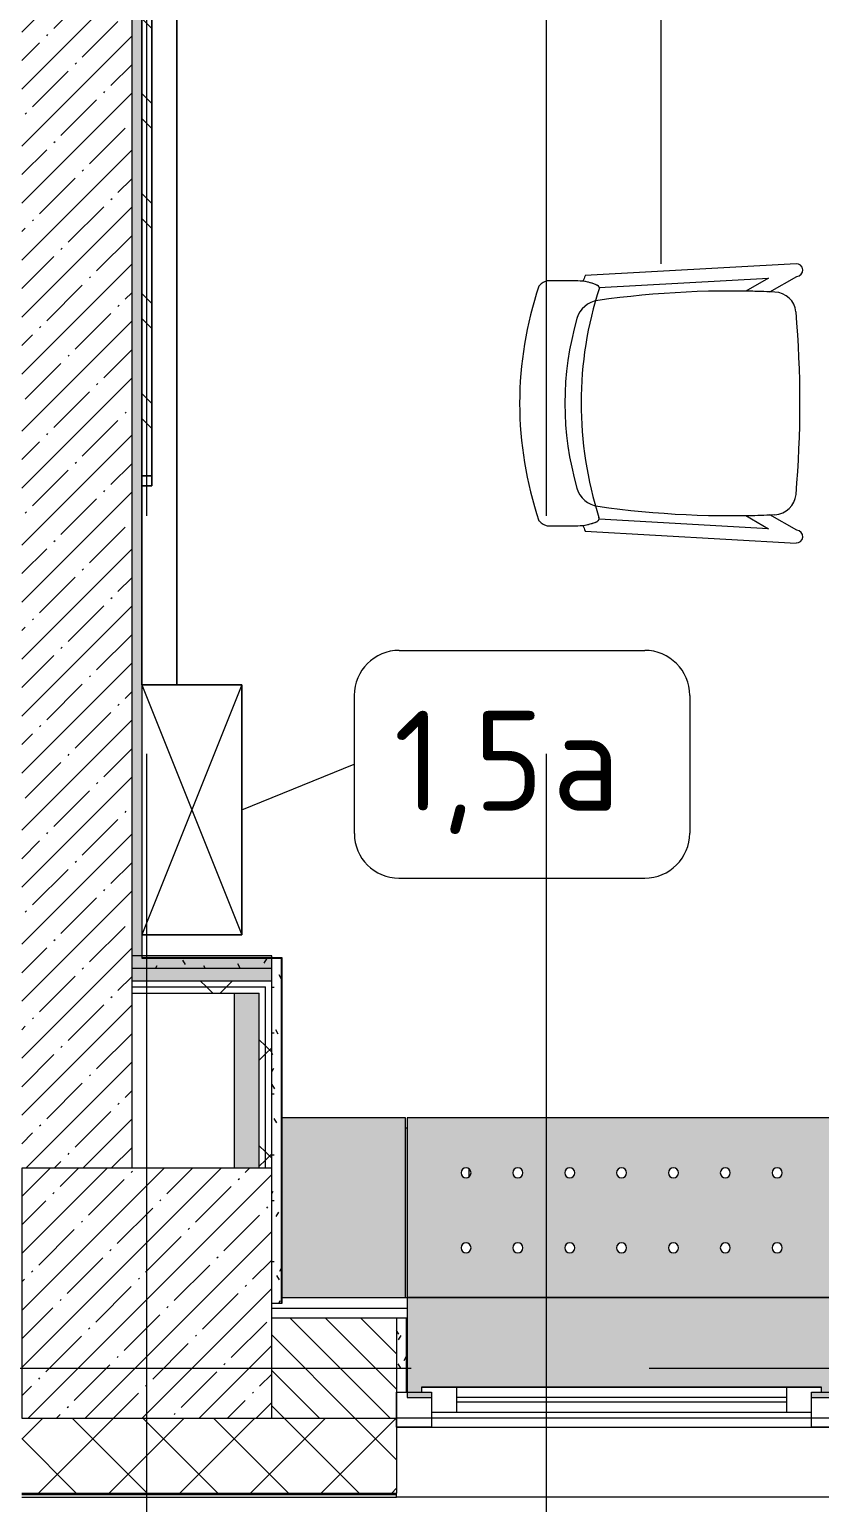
# Model space of a CAD drawing. Header units: millimetres. Extents: x 35840 to 252964, y -8553 to 29000.
# Drawn here: x 47425 to 49006, y -269 to 2678 of the extents above; entities that cross this region are included whole.
import ezdxf

# ---------------------------------------------------------------- set-up
doc = ezdxf.new("R2010")
doc.units = ezdxf.units.MM
doc.linetypes.add('Осевая', pattern=[3175, 635, -476.25, 1587.5, -476.25])
for name, color, linetype, lineweight in [('A-GLAZ', 7, 'Continuous', 9), ('A-GLAZ-1', 7, 'Continuous', 13), ('A-WALL', 7, 'Continuous', 9), ('I-FURN', 7, 'Continuous', 9), ('I-FURN-IDEN', 7, 'Continuous', 9), ('I-WALL', 7, 'Continuous', 9), ('S-COLS', 7, 'Continuous', 9), ('Знаки', 7, 'Continuous', 9), ('Оси', 7, 'Continuous', 9), ('Оси-2', 7, 'Осевая', 9)]:
    doc.layers.add(name, color=color, linetype=linetype, lineweight=lineweight)
for name, color, linetype, lineweight, true_color in [('A-WALL-1', 9, 'Continuous', 9, 0x808080), ('A-WALL-FNSH-1', 9, 'Continuous', 9, 0x808080), ('I-FURN-1', 9, 'Continuous', 9, 0x808080), ('M-EQPM-1', 7, 'Continuous', 9, 0xb2b2b2)]:
    doc.layers.add(name, color=color, linetype=linetype, lineweight=lineweight, true_color=true_color)
doc.styles.add('GOST Common', font='GOST_Common.ttf', dxfattribs={"height": 200})
pattern_1 = [(0, (600, 0), (121.92, 30.48), [10.058, -81.382, 10.058, -81.382, -487.68]), (0, (600, 0), (121.92, 30.48), [-182.88, 10.058, -172.822, 10.058, -81.382, -213.36]), (0, (600, 0), (121.92, 30.48), [-457.2, 10.058, -50.902, 10.058, -142.342]), (120, (645.72, 15.24), (-87.356454, 90.345817), [10.058, -81.382, 10.058, -81.382, -487.68]), (120, (645.72, 15.24), (-87.356454, 90.345817), [-182.88, 10.058, -172.822, 10.058, -81.382, -213.36]), (120, (645.72, 15.24), (-87.356454, 90.345817), [-457.2, 10.058, -50.902, 10.058, -142.342]), (240, (660.96, 76.2), (-34.563546, -120.825817), [10.058, -81.382, 10.058, -81.382, -487.68]), (240, (660.96, 76.2), (-34.563546, -120.825817), [-182.88, 10.058, -172.822, 10.058, -81.382, -213.36]), (240, (660.96, 76.2), (-34.563546, -120.825817), [-457.2, 10.058, -50.902, 10.058, -142.342])]
pattern_2 = [(45, (600, 0), (-106.066, 106.066), []), (135, (600, 0), (-106.066, -106.066), [])]

# ---------------------------------------------------------------- blocks, each defined once
blk = doc.blocks.new('BSC_Колонна _Прямоугольная - 500х500-V7-План расстановки мебели и оборудования 1 этажа в осях 12-23')
at = {"layer": 'S-COLS'}
h = blk.add_hatch(dxfattribs=at)
h.set_pattern_fill('FP_9', color=256, style=0, pattern_type=2)
h.set_pattern_definition([(45, (-47060, -150), (-57.02463, 57.02463), []), (45, (-47002.975, -150), (-57.02463, 57.02463), [100.806, -20.161, 3.353, -16.808])])
h.paths.add_polyline_path([(-160.8, -250), (250, -250), (250, 250), (-250, 250), (-250, -250)])
for p, q in [((250, 250), (-250, 250)), ((-250, 250), (-250, -250)), ((250, -250), (250, 250)), ((-250, -250), (250, -250))]:
    blk.add_line(p, q, dxfattribs=at)
blk = doc.blocks.new('120_Окно_СКБ_1Ст - 120_Окно_СКБ_1Ст 900х2500_h_-20664874-План расстановки мебели и оборудования 1 этажа в осях 12-23')
at = {"layer": 'A-GLAZ'}
for p, q in [((450, -57), (-450, -57)), ((-330, -107), (330, -107)), ((330, -117), (-330, -117))]:
    blk.add_line(p, q, dxfattribs=at)
at = {"layer": 'A-GLAZ-1'}
for p, q in [((-450, -127), (-450, -57)), ((-450, -57), (-380, -57)), ((-380, -57), (-380, -127)), ((380, -127), (380, -57)), ((380, -57), (450, -57)), ((450, -57), (450, -127)), ((380, -87), (-380, -87)), ((-380, -87), (-380, -127)), ((-330, -137), (-330, -87)), ((330, -137), (330, -87)), ((380, -127), (380, -87)), ((-380, -127), (-450, -127)), ((-380, -127), (-400, -127)), ((-400, -127), (-400, -137)), ((-400, -137), (400, -137)), ((400, -137), (-400, -137)), ((450, -127), (380, -127)), ((400, -127), (380, -127)), ((400, -137), (400, -127))]:
    blk.add_line(p, q, dxfattribs=at)
blk = doc.blocks.new('Chair_1 noor 78578 - 1_4-25422005-План расстановки мебели и оборудования 1 этажа в осях 12-23')
at = {"layer": 'I-FURN-1'}
for p, q in [((-130.5, 405.7), (-130.5, 344.8)), ((359.1, 344.8), (359.1, 405.7)), ((-141.2, 329.7), (-165.1, -92)), ((393.7, -92), (369.8, 329.7)), ((-136.5, -37.1), (-117.3, 302)), ((345.9, 302), (365.1, -37.1)), ((-110.2, 8.6), (-136.5, -37.1)), ((365.1, -37.1), (338.8, 8.6)), ((-139.7, -93.5), (-108.8, -39.9)), ((337.4, -39.9), (368.3, -93.5))]:
    blk.add_line(p, q, dxfattribs=at)
for centre, radius, start, end in [((114.3, -271.9), 732.8, 71.3174, 108.6833), ((114.3, -239.2), 609.6, 73.8265, 106.1735), ((114.3, -279.3), 660.4, 111.7, 112.7563), ((-37.4, 344.8), 93.1, 180, 204.9864), ((-37.4, 344.8), 93.1, 186.4785, 204.9864), ((114.3, -408), 746, 71.9445, 107.8276), ((-41.4, 297.5), 50.8, 106.1735, 171.9659), ((270, 297.5), 50.8, 8.0341, 73.8265), ((266, 344.8), 93.1, 334.477, 360), ((266, 344.8), 93.1, 335.0136, 353.5215), ((114.3, -279.3), 660.4, 67.2437, 68.3), ((-116, 308.2), 6.35, 204.9864, 258.4091), ((-116, 308.2), 6.35, 204.9864, 287.8276), ((1798.9, 37.7), 1909.3, 171.9659, 182.6261), ((-1570.3, 37.7), 1909.3, 357.3739, 8.0341), ((344.3, 307.4), 6.35, 281.4186, 334.477), ((344.6, 308.2), 6.35, 281.5909, 335.0136), ((1798.9, 37.7), 1909.3, 180.8761, 182.3307), ((-1570.3, 37.7), 1909.3, 357.6693, 359.1239), ((-64, -47.7), 44.5, 182.6261, 265.0912), ((292.6, -47.7), 44.4, 275.9396, 357.3739), ((-152.4, -92.7), 12.7, 176.75, 356.75), ((114.8, 2033.8), 2133.6, 265.0912, 274.9044), ((381, -92.7), 12.7, 183.25, 3.25)]:
    blk.add_arc(centre, radius, start, end, dxfattribs=at)
for points in [[(-120.4, 422.3), (-122, 420.8), (-124.7, 417.8), (-127.8, 413.5), (-129.8, 409.4), (-130.4, 406.9), (-130.5, 405.7)], [(359.1, 405.7), (359, 406.9), (358.4, 409.4), (356.4, 413.5), (353.3, 417.8), (350.6, 420.8), (349, 422.3)]]:
    blk.add_open_spline(points, degree=3, dxfattribs=at)
blk = doc.blocks.new('Шкаф параметрический - 1_5а-25565868-План расстановки мебели и оборудования 1 этажа в осях 12-23')
at = {"layer": 'I-FURN-1'}
for p, q in [((0, 0), (500, 200)), ((0, 200), (500, 0)), ((500, 200), (0, 200)), ((0, 200), (0, 0)), ((0, 70.2), (0, 200)), ((0, 200), (500, 200)), ((500, 0), (500, 200)), ((500, 200), (500, 0)), ((0, 0.2), (0, 70.2))]:
    blk.add_line(p, q, dxfattribs=at)
blk = doc.blocks.new('Зеркало обычное - Доска-32858920-План расстановки мебели и оборудования 1 этажа в осях 12-23')
at = {"layer": 'I-FURN'}
h = blk.add_hatch(dxfattribs=at)
h.set_pattern_fill('FP_86', color=256, style=0, pattern_type=2)
h.set_pattern_definition([(45, (50, 50), (-199.9995, 0), [141.421, -141.421]), (45, (100, 50), (-199.9995, 0), [70.711, -212.132]), (45, (50, 100), (-199.9995, 0), [70.711, -212.132])])
h.paths.add_polyline_path([(-2005, 40), (2005, 40), (2005, 60), (-2005, 60)])
at = {"layer": 'I-FURN-1'}
for p, q in [((2025, 60), (-2025, 60)), ((-2025, 60), (-2025, 40)), ((-2025, 40), (-2025, 60)), ((2005, 60), (-2005, 60)), ((-2005, 60), (-2005, 40)), ((-2005, 40), (-2005, 60)), ((2005, 60), (-2005, 60)), ((-2005, 40), (-2005, 60)), ((-2005, 40), (-2005, 60)), ((-2025, 40), (2025, 40)), ((-2005, 40), (-2025, 40)), ((-2005, 40), (2005, 40)), ((2005, 40), (-2005, 40)), ((2005, 40), (-2005, 40)), ((-2005, 40), (2005, 40)), ((2005, 40), (-2005, 40))]:
    blk.add_line(p, q, dxfattribs=at)
blk = doc.blocks.new('radiator_prado_classic_z_tip_30_po exemplyaru - Classic Z Тип 30-500-V200-План расстановки мебели и оборудования 1 этажа в осях 12-23')
at = {"layer": 'M-EQPM-1'}
blk.add_line((17.5, 206.7), (17.5, 190.6), dxfattribs=at)
blk.add_line((17.5, 206.7), (17.5, 190.6), dxfattribs=at)
blk = doc.blocks.new('Зашивка радиатора_ с перфорацией М1 - Зашивка радиатора_ с перфорацией М1-V257-План расстановки мебели и оборудования 1 этажа в осях 12-23')
at = {"layer": 'Знаки'}
blk.add_hatch(color=256, dxfattribs=at).paths.add_polyline_path([(401, 380), (381, 380), (381, 369), (401, 369), (401, 359), (-399, 359), (-399, 369), (-379, 369), (-379, 380), (-430, 380), (-429, 180), (430, 180), (430, 380)])
h = blk.add_hatch(color=256, dxfattribs=at)
h.paths.add_polyline_path([(430.2, 180), (-430, 180), (-430, -179.9), (430.2, -179.9), (430.2, 114.6)])
h.paths.add_polyline_path([(1, 90.4), (6, 89), (9.7, 85.4), (11, 80.4), (9.7, 75.4), (6, 71.7), (1, 70.4), (-4, 71.7), (-7.7, 75.4), (-9, 80.4), (-7.7, 85.4), (-4, 89), (-1.6, 90)])
h.paths.add_polyline_path([(-206.5, 90.4), (-201.5, 89), (-197.8, 85.4), (-196.5, 80.4), (-197.8, 75.4), (-201.5, 71.7), (-206.5, 70.4), (-211.5, 71.7), (-215.2, 75.4), (-216.5, 80.4), (-215.2, 85.4), (-211.5, 89), (-209.1, 90)])
h.paths.add_polyline_path([(-310.3, 90.4), (-305.3, 89), (-301.6, 85.4), (-300.3, 80.4), (-301.6, 75.4), (-305.3, 71.7), (-310.3, 70.4), (-315.3, 71.7), (-318.9, 75.4), (-320.3, 80.4), (-318.9, 85.4), (-315.3, 89), (-312.8, 90)])
h.paths.add_polyline_path([(312.2, 90.4), (317.2, 89), (320.9, 85.4), (322.2, 80.4), (320.9, 75.4), (317.2, 71.7), (312.2, 70.4), (307.2, 71.7), (303.6, 75.4), (302.2, 80.4), (303.6, 85.4), (307.2, 89), (309.7, 90)])
h.paths.add_polyline_path([(-102.8, 90.4), (-97.8, 89), (-94.1, 85.4), (-92.8, 80.4), (-94.1, 75.4), (-97.8, 71.7), (-102.8, 70.4), (-107.8, 71.7), (-111.4, 75.4), (-112.8, 80.4), (-111.4, 85.4), (-107.8, 89), (-105.3, 90)])
h.paths.add_polyline_path([(104.7, 90.4), (109.7, 89), (113.4, 85.4), (114.7, 80.4), (113.4, 75.4), (109.7, 71.7), (104.7, 70.4), (99.7, 71.7), (96.1, 75.4), (94.7, 80.4), (96.1, 85.4), (99.7, 89), (102.2, 90)])
h.paths.add_polyline_path([(208.5, 90.4), (213.5, 89), (217.2, 85.4), (218.5, 80.4), (217.2, 75.4), (213.5, 71.7), (208.5, 70.4), (203.5, 71.7), (199.8, 75.4), (198.5, 80.4), (199.8, 85.4), (203.5, 89), (206, 90)])
h.paths.add_polyline_path([(208.5, -59.6), (213.5, -61), (217.2, -64.6), (218.5, -69.6), (217.2, -74.6), (213.5, -78.3), (208.5, -79.6), (203.5, -78.3), (199.8, -74.6), (198.5, -69.6), (199.8, -64.6), (203.5, -61), (206, -60)])
h.paths.add_polyline_path([(312.2, -59.6), (317.2, -61), (320.9, -64.6), (322.2, -69.6), (320.9, -74.6), (317.2, -78.3), (312.2, -79.6), (307.2, -78.3), (303.6, -74.6), (302.2, -69.6), (303.6, -64.6), (307.2, -61), (309.7, -60)])
h.paths.add_polyline_path([(-310.3, -59.6), (-305.3, -61), (-301.6, -64.6), (-300.3, -69.6), (-301.6, -74.6), (-305.3, -78.3), (-310.3, -79.6), (-315.3, -78.3), (-318.9, -74.6), (-320.3, -69.6), (-318.9, -64.6), (-315.3, -61), (-312.8, -60)])
h.paths.add_polyline_path([(1, -59.6), (6, -61), (9.7, -64.6), (11, -69.6), (9.7, -74.6), (6, -78.3), (1, -79.6), (-4, -78.3), (-7.7, -74.6), (-9, -69.6), (-7.7, -64.6), (-4, -61), (-1.6, -60)])
h.paths.add_polyline_path([(104.7, -59.6), (109.7, -61), (113.4, -64.6), (114.7, -69.6), (113.4, -74.6), (109.7, -78.3), (104.7, -79.6), (99.7, -78.3), (96.1, -74.6), (94.7, -69.6), (96.1, -64.6), (99.7, -61), (102.2, -60)])
h.paths.add_polyline_path([(-206.5, -59.6), (-201.5, -61), (-197.8, -64.6), (-196.5, -69.6), (-197.8, -74.6), (-201.5, -78.3), (-206.5, -79.6), (-211.5, -78.3), (-215.2, -74.6), (-216.5, -69.6), (-215.2, -64.6), (-211.5, -61), (-209.1, -60)])
h.paths.add_polyline_path([(-102.8, -59.6), (-97.8, -61), (-94.1, -64.6), (-92.8, -69.6), (-94.1, -74.6), (-97.8, -78.3), (-102.8, -79.6), (-107.8, -78.3), (-111.4, -74.6), (-112.8, -69.6), (-111.4, -64.6), (-107.8, -61), (-105.3, -60)])
for p, q in [((-379, 380), (-430, 380)), ((-430, 380), (-430, 369)), ((430, 380), (381, 380)), ((430, 180), (430, 380)), ((-430, 221), (-430, 180)), ((-430, 180), (430, 180)), ((430.2, 180), (-430, 180)), ((-430, 180), (-430, -179.9)), ((430.2, -179.9), (430.2, 180)), ((-430, -179.9), (430.2, -179.9))]:
    blk.add_line(p, q, dxfattribs=at)
for centre, start, end in [((-310.3, 80.4), 0, 180), ((-206.5, 80.4), 0, 180), ((-102.8, 80.4), 0, 180), ((1, 80.4), 0, 180), ((104.7, 80.4), 0, 180), ((208.5, 80.4), 0, 180), ((312.2, 80.4), 0, 180), ((-310.3, 80.4), 180, 0), ((-206.5, 80.4), 180, 360), ((-102.8, 80.4), 180, 0), ((1, 80.4), 180, 0), ((104.7, 80.4), 180, 360), ((208.5, 80.4), 180, 0), ((312.2, 80.4), 180, 0), ((-310.3, -69.6), 0, 180), ((-310.3, -69.6), 180, 0), ((-206.5, -69.6), 0, 180), ((-206.5, -69.6), 180, 0), ((-102.8, -69.6), 0, 180), ((-102.8, -69.6), 180, 0), ((1, -69.6), 0, 180), ((1, -69.6), 180, 0), ((104.7, -69.6), 0, 180), ((104.7, -69.6), 180, 0), ((208.5, -69.6), 0, 180), ((208.5, -69.6), 180, 0), ((312.2, -69.6), 0, 180), ((312.2, -69.6), 180, 0)]:
    blk.add_arc(centre, 10, start, end, dxfattribs=at)
blk = doc.blocks.new('Зашивка без перфорации М3 - М3_3-30974608-План расстановки мебели и оборудования 1 этажа в осях 12-23')
at = {"layer": 'Знаки'}
blk.add_hatch(color=256, dxfattribs=at).paths.add_polyline_path([(-430, 180), (-430, -179.9), (-182.2, -179.9), (-182.3, 180)])
for p, q in [((-182.3, 180), (-430, 180)), ((-430, 180), (-430, -179.9)), ((-430, -179.9), (-182.2, -179.9))]:
    blk.add_line(p, q, dxfattribs=at)
blk = doc.blocks.new('Зашивка_ опоясывающая панель - Зашивка_ опоясывающая панель-31040900-План расстановки мебели и оборудования 1 этажа в осях 12-23')
at = {"layer": 'Знаки'}
blk.add_hatch(color=256, dxfattribs=at).paths.add_polyline_path([(-409.3, -160), (-406.2, -160), (-406.2, 180), (-409.2, 180), (-409.3, -94.6)])
for p, q in [((-409.2, 180), (-406.2, 180)), ((-409.3, -160), (-406.2, -160))]:
    blk.add_line(p, q, dxfattribs=at)
blk = doc.blocks.new('Марка_Мебель - В прямоуг_Balcon_Марка-25523697-План расстановки мебели и оборудования 1 этажа в осях 12-23')
at = {"layer": 'I-FURN-IDEN'}
for p, q in [((-2.455, 2.278), (2.455, 2.278)), ((-3.355, 1.378), (-3.355, -1.384)), ((3.355, 1.378), (3.355, -1.378)), ((-2.461, -2.278), (2.455, -2.278))]:
    blk.add_line(p, q, dxfattribs=at)
for centre, radius, start, end in [((-2.455, 1.378), 0.9, 90, 180), ((2.455, 1.378), 0.9, 0, 90), ((-2.461, -1.384), 0.893, 180, 270), ((2.455, -1.378), 0.9, 270, 0)]:
    blk.add_arc(centre, radius, start, end, dxfattribs=at)

msp = doc.modelspace()

# ---------------------------------------------------------------- hatches: boundary and pattern name
at = {"layer": 'A-WALL'}
h = msp.add_hatch(dxfattribs=at)
h.set_pattern_fill('FP_21', color=256, style=0, pattern_type=2)
h.set_pattern_definition([(135, (600, 0), (-35.35534, -35.35534), [])])
h.paths.add_polyline_path([(65410, -100), (65410, 100), (65160, 100), (65160, -100), (65253.6, -100)])
h.paths.add_polyline_path([(63710, -100), (64260, -100), (64260, 100), (63710, 100)])
h.paths.add_polyline_path([(61410, -100), (61610, -100), (61610, 100), (61410, 100), (61410, 42.9)])
h.paths.add_polyline_path([(60010, -100), (60010, 100), (59260, 100), (59260, -100), (59456.3, -100)])
h.paths.add_polyline_path([(56919.9, -100), (57160, -100), (57160, 100), (56910, 100), (56910, -100)])
h.paths.add_polyline_path([(52934.2, -100), (53310, -100), (53310, 100), (52410, 100), (52410, -100)])
h.paths.add_polyline_path([(51910, -100), (51910, 100), (51871.5, 100), (51871.5, -100)])
h.paths.add_polyline_path([(49060, -100), (49771.5, -100), (49771.5, 100), (49060, 100)])
h.paths.add_polyline_path([(47910, -100), (48160, -100), (48160, 100), (47910, 100)])
h = msp.add_hatch(dxfattribs=at)
h.set_pattern_fill('FP_17', color=256, style=0, pattern_type=2)
h.set_pattern_definition([(45, (600, 0), (-70.71068, 70.71068), []), (135, (600, 0), (-70.71068, -70.71068), [])])
h.paths.add_polyline_path([(75399, -250), (75700, -250), (75700, -100), (73980, -100), (73980, -250), (74674.4, -250)])
h.paths.add_polyline_path([(71560, -250), (72280, -250), (72280, -100), (71560, -100)])
h.paths.add_polyline_path([(68877, -250), (70660, -250), (70660, -100), (67060, -100), (67060, -250), (68152.3, -250)])
h.paths.add_polyline_path([(65160, -250), (66160, -250), (66160, -100), (65160, -100)])
h.paths.add_polyline_path([(63710, -250), (64260, -250), (64260, -100), (63710, -100)])
h.paths.add_polyline_path([(61610, -250), (61610, -100), (60910, -100), (60910, -250), (61267.9, -250)])
h.paths.add_polyline_path([(60010, -250), (60010, -100), (59260, -100), (59260, -250), (59456.3, -250)])
h.paths.add_polyline_path([(56557.6, -250), (57160, -250), (57160, -100), (56410, -100), (56410, -250)])
h.paths.add_polyline_path([(53310, -250), (53310, -100), (51871.5, -100), (51871.5, -250), (53296.5, -250)])
h.paths.add_polyline_path([(49310.8, -250), (49771.5, -250), (49771.5, -100), (49060, -100), (49060, -250)])
h.paths.add_polyline_path([(48160, -250), (48160, -100), (47410, -100), (47410, -250), (47910, -250)])
h.paths.add_polyline_path([(44238.1, -250), (44310, -250), (44310, -100), (42737.5, -100), (42737.5, -250), (43513.5, -250)])
h.paths.add_polyline_path([(40614.8, -250), (40637.5, -250), (40637.5, -100), (39940, -100), (39940, -250)])
h.paths.add_polyline_path([(39040, -250), (39040, -100), (38742.7, -100), (38742.7, -250), (38803.1, -250)])
at = {"layer": 'I-WALL'}
h = msp.add_hatch(dxfattribs=at)
h.set_pattern_fill('FP_1', color=256, style=0, pattern_type=2)
h.set_pattern_definition([(45, (600, 0), (-57.02463, 57.02463), []), (45, (657.025, 0), (-57.02463, 57.02463), [100.806, -20.161, 3.353, -16.808])])
h.paths.add_polyline_path([(47499.2, 400), (47630, 400), (47630, 7400), (47410, 7400), (47410, 400)])
h = msp.add_hatch(dxfattribs=at)
h.set_pattern_fill('FP_85', color=256, style=0, pattern_type=2)
h.set_pattern_definition(pattern_1)
h.paths.add_polyline_path([(47650, 800), (47650, 7400), (47630, 7400), (47630, 800)])
for points in [[(47861.5, 775), (47910, 775), (47910, 825), (47630, 825), (47630, 775)], [(47885, 400), (47885, 750), (47835, 750), (47835, 400), (47861.5, 400)]]:
    msp.add_hatch(color=256, dxfattribs=at).paths.add_polyline_path(points)
h = msp.add_hatch(dxfattribs=at)
h.set_pattern_fill('FP_85', color=256, style=0, pattern_type=2)
h.set_pattern_definition(pattern_1)
h.paths.add_polyline_path([(47910, 800), (47930, 800), (47930, 820), (47650, 820), (47650, 800), (47861.5, 800)])
h = msp.add_hatch(dxfattribs=at)
h.set_pattern_fill('FP_85', color=256, style=0, pattern_type=2)
h.set_pattern_definition(pattern_1)
h.paths.add_polyline_path([(47910, 130), (47930, 130), (47930, 800), (47910, 800), (47910, 206.4)])
h = msp.add_hatch(dxfattribs=at)
h.set_pattern_fill('FP_87', color=256, style=0, pattern_type=2)
h.set_pattern_definition(pattern_2)
h.paths.add_polyline_path([(47897.5, 762.5), (47910, 762.5), (47910, 775), (47630, 775), (47630, 762.5), (47861.5, 762.5)])
h = msp.add_hatch(dxfattribs=at)
h.set_pattern_fill('FP_87', color=256, style=0, pattern_type=2)
h.set_pattern_definition(pattern_2)
h.paths.add_polyline_path([(47885, 750), (47897.5, 750), (47897.5, 762.5), (47630, 762.5), (47630, 750), (47861.5, 750)])
h = msp.add_hatch(dxfattribs=at)
h.set_pattern_fill('FP_87', color=256, style=0, pattern_type=2)
h.set_pattern_definition(pattern_2)
h.paths.add_polyline_path([(47897.5, 400), (47897.5, 750), (47885, 750), (47885, 400)])
h = msp.add_hatch(dxfattribs=at)
h.set_pattern_fill('FP_87', color=256, style=0, pattern_type=2)
h.set_pattern_definition(pattern_2)
h.paths.add_polyline_path([(47897.5, 400), (47910, 400), (47910, 762.5), (47897.5, 762.5), (47897.5, 723.5)])
h = msp.add_hatch(dxfattribs=at)
h.set_pattern_fill('FP_85', color=256, style=0, pattern_type=2)
h.set_pattern_definition(pattern_1)
h.paths.add_polyline_path([(48180, -48), (48180, 100), (48160, 100), (48160, -48)])

# ---------------------------------------------------------------- linework, layer by layer
at = {"layer": 'A-WALL'}
for p, q in [((47650, 7380), (47650, 820)), ((47650, 820), (47930, 820)), ((47630, 775), (47910, 775)), ((47630, 762.5), (47897.5, 762.5)), ((47885, 400), (47885, 750)), ((47897.5, 400), (47897.5, 762.5)), ((47910, -100), (48160, -100)), ((47410, -250), (48160, -250)), ((47410, -253), (48160, -253)), ((49060, -258), (48160, -258))]:
    msp.add_line(p, q, dxfattribs=at)
at = {"layer": 'A-WALL-1'}
for p, q in [((47630, 7400), (47630, 400)), ((47910, 825), (47630, 825)), ((47630, 800), (47910, 800)), ((47910, 400), (47910, 825)), ((47930, 130), (47930, 820)), ((47630, 750), (47885, 750)), ((47835, 750), (47835, 400)), ((47910, 130), (47930, 130)), ((48160, 100), (47910, 100)), ((48160, 100), (48160, -250)), ((48180, 100), (48160, 100)), ((48180, -48), (48180, 100)), ((48160, -48), (48180, -48))]:
    msp.add_line(p, q, dxfattribs=at)
at = {"layer": 'A-WALL-FNSH-1'}
for p, q in [((47651, 821), (47651, 7379)), ((47931, 821), (47651, 821)), ((47931, 130), (47931, 821)), ((47930, 130), (47931, 130)), ((48181, 100), (48180, 100)), ((48181, -48), (48181, 100)), ((48180, -48), (48181, -48)), ((47410, -258), (48160, -258)), ((48160, -258), (48160, -250))]:
    msp.add_line(p, q, dxfattribs=at)
at = {"layer": 'I-FURN-1'}
for p, q in [((47650.2, 5417), (47650.2, 1785)), ((47650.2, 1785), (47650.2, 5417)), ((47720.2, 1367), (47720.2, 5417)), ((47720.2, 5417), (47720.2, 1367)), ((47650.2, 1785), (47650.2, 1765)), ((47650.2, 1765), (47650.2, 1785)), ((47650.2, 1765), (47650.2, 1367)), ((47650.2, 1367), (47650.2, 1765)), ((47650.2, 1367), (47720.2, 1367)), ((47720.2, 1367), (47650.2, 1367))]:
    msp.add_line(p, q, dxfattribs=at)
at = {"layer": 'I-FURN-IDEN'}
for p, q in [((48689.2, 2209.6), (48689.2, 3090.8)), ((47850, 1117), (48075.3, 1208.1))]:
    msp.add_line(p, q, dxfattribs=at)
at = {"layer": 'I-WALL'}
for p, q in [((47910, 120), (48181, 120)), ((49060, -100), (48160, -100))]:
    msp.add_line(p, q, dxfattribs=at)
at = {"layer": 'Оси'}
for p, q in [((47660, -1906.3), (47660, 593.7)), ((48460, -1906.3), (48460, 593.7))]:
    msp.add_line(p, q, dxfattribs=at)
at = {"layer": 'Оси-2'}
for p, q in [((47660, 593.7), (47660, 24898.1)), ((48460, 593.7), (48460, 24898.1)), ((39140.1, 0), (82060, 0))]:
    msp.add_line(p, q, dxfattribs=at)

# ---------------------------------------------------------------- block references
at = {"layer": 'A-GLAZ', "rotation": 180}
msp.add_blockref('120_Окно_СКБ_1Ст - 120_Окно_СКБ_1Ст 900х2500_h_-20664874-План расстановки мебели и оборудования 1 этажа в осях 12-23', (48610, -175), dxfattribs=at)
at = {"layer": 'I-FURN-1'}
for name, p, rotation in [('Зеркало обычное - Доска-32858920-План расстановки мебели и оборудования 1 этажа в осях 12-23', (47710, 3790), 90.00000000000017), ('Chair_1 noor 78578 - 1_4-25422005-План расстановки мебели и оборудования 1 этажа в осях 12-23', (48867, 1815.9), 90), ('Шкаф параметрический - 1_5а-25565868-План расстановки мебели и оборудования 1 этажа в осях 12-23', (47650, 1367), 269.9999999999998)]:
    msp.add_blockref(name, p, dxfattribs=dict(at, rotation=rotation))
at = {"layer": 'I-FURN-IDEN', "xscale": 99.99999999999993, "yscale": 99.99999999999993, "zscale": 99.99999999999993}
msp.add_blockref('Марка_Мебель - В прямоуг_Balcon_Марка-25523697-План расстановки мебели и оборудования 1 этажа в осях 12-23', (48410.8, 1208.1), dxfattribs=at)
at = {"layer": 'M-EQPM-1'}
msp.add_blockref('radiator_prado_classic_z_tip_30_po exemplyaru - Classic Z Тип 30-500-V200-План расстановки мебели и оборудования 1 этажа в осях 12-23', (48287, 192), dxfattribs=at)
at = {"layer": 'S-COLS'}
msp.add_blockref('BSC_Колонна _Прямоугольная - 500х500-V7-План расстановки мебели и оборудования 1 этажа в осях 12-23', (47660, 150), dxfattribs=at)
at = {"layer": 'Знаки'}
for name, p, rotation in [('Зашивка без перфорации М3 - М3_3-30974608-План расстановки мебели и оборудования 1 этажа в осях 12-23', (47747.8, 321.1), 179.9875123716523), ('Зашивка радиатора_ с перфорацией М1 - Зашивка радиатора_ с перфорацией М1-V257-План расстановки мебели и оборудования 1 этажа в осях 12-23', (48611, 321), 180)]:
    msp.add_blockref(name, p, dxfattribs=dict(at, rotation=rotation))
msp.add_blockref('Зашивка_ опоясывающая панель - Зашивка_ опоясывающая панель-31040900-План расстановки мебели и оборудования 1 этажа в осях 12-23', (48587, 301), dxfattribs=at)

# ---------------------------------------------------------------- texts
at = {"layer": 'I-FURN-IDEN', "char_height": 200, "attachment_point": 1, "style": 'GOST Common'}
for s, insert, width in [('1,5', (48154.3, 1315.2), 384.81), ('\\fGOST Common|b0|i0|c204|p34|;а', (48471.8, 1315.2), 200.422)]:
    msp.add_mtext(s, dxfattribs=dict(at, insert=insert, width=width))

doc.saveas('drawing.dxf')
